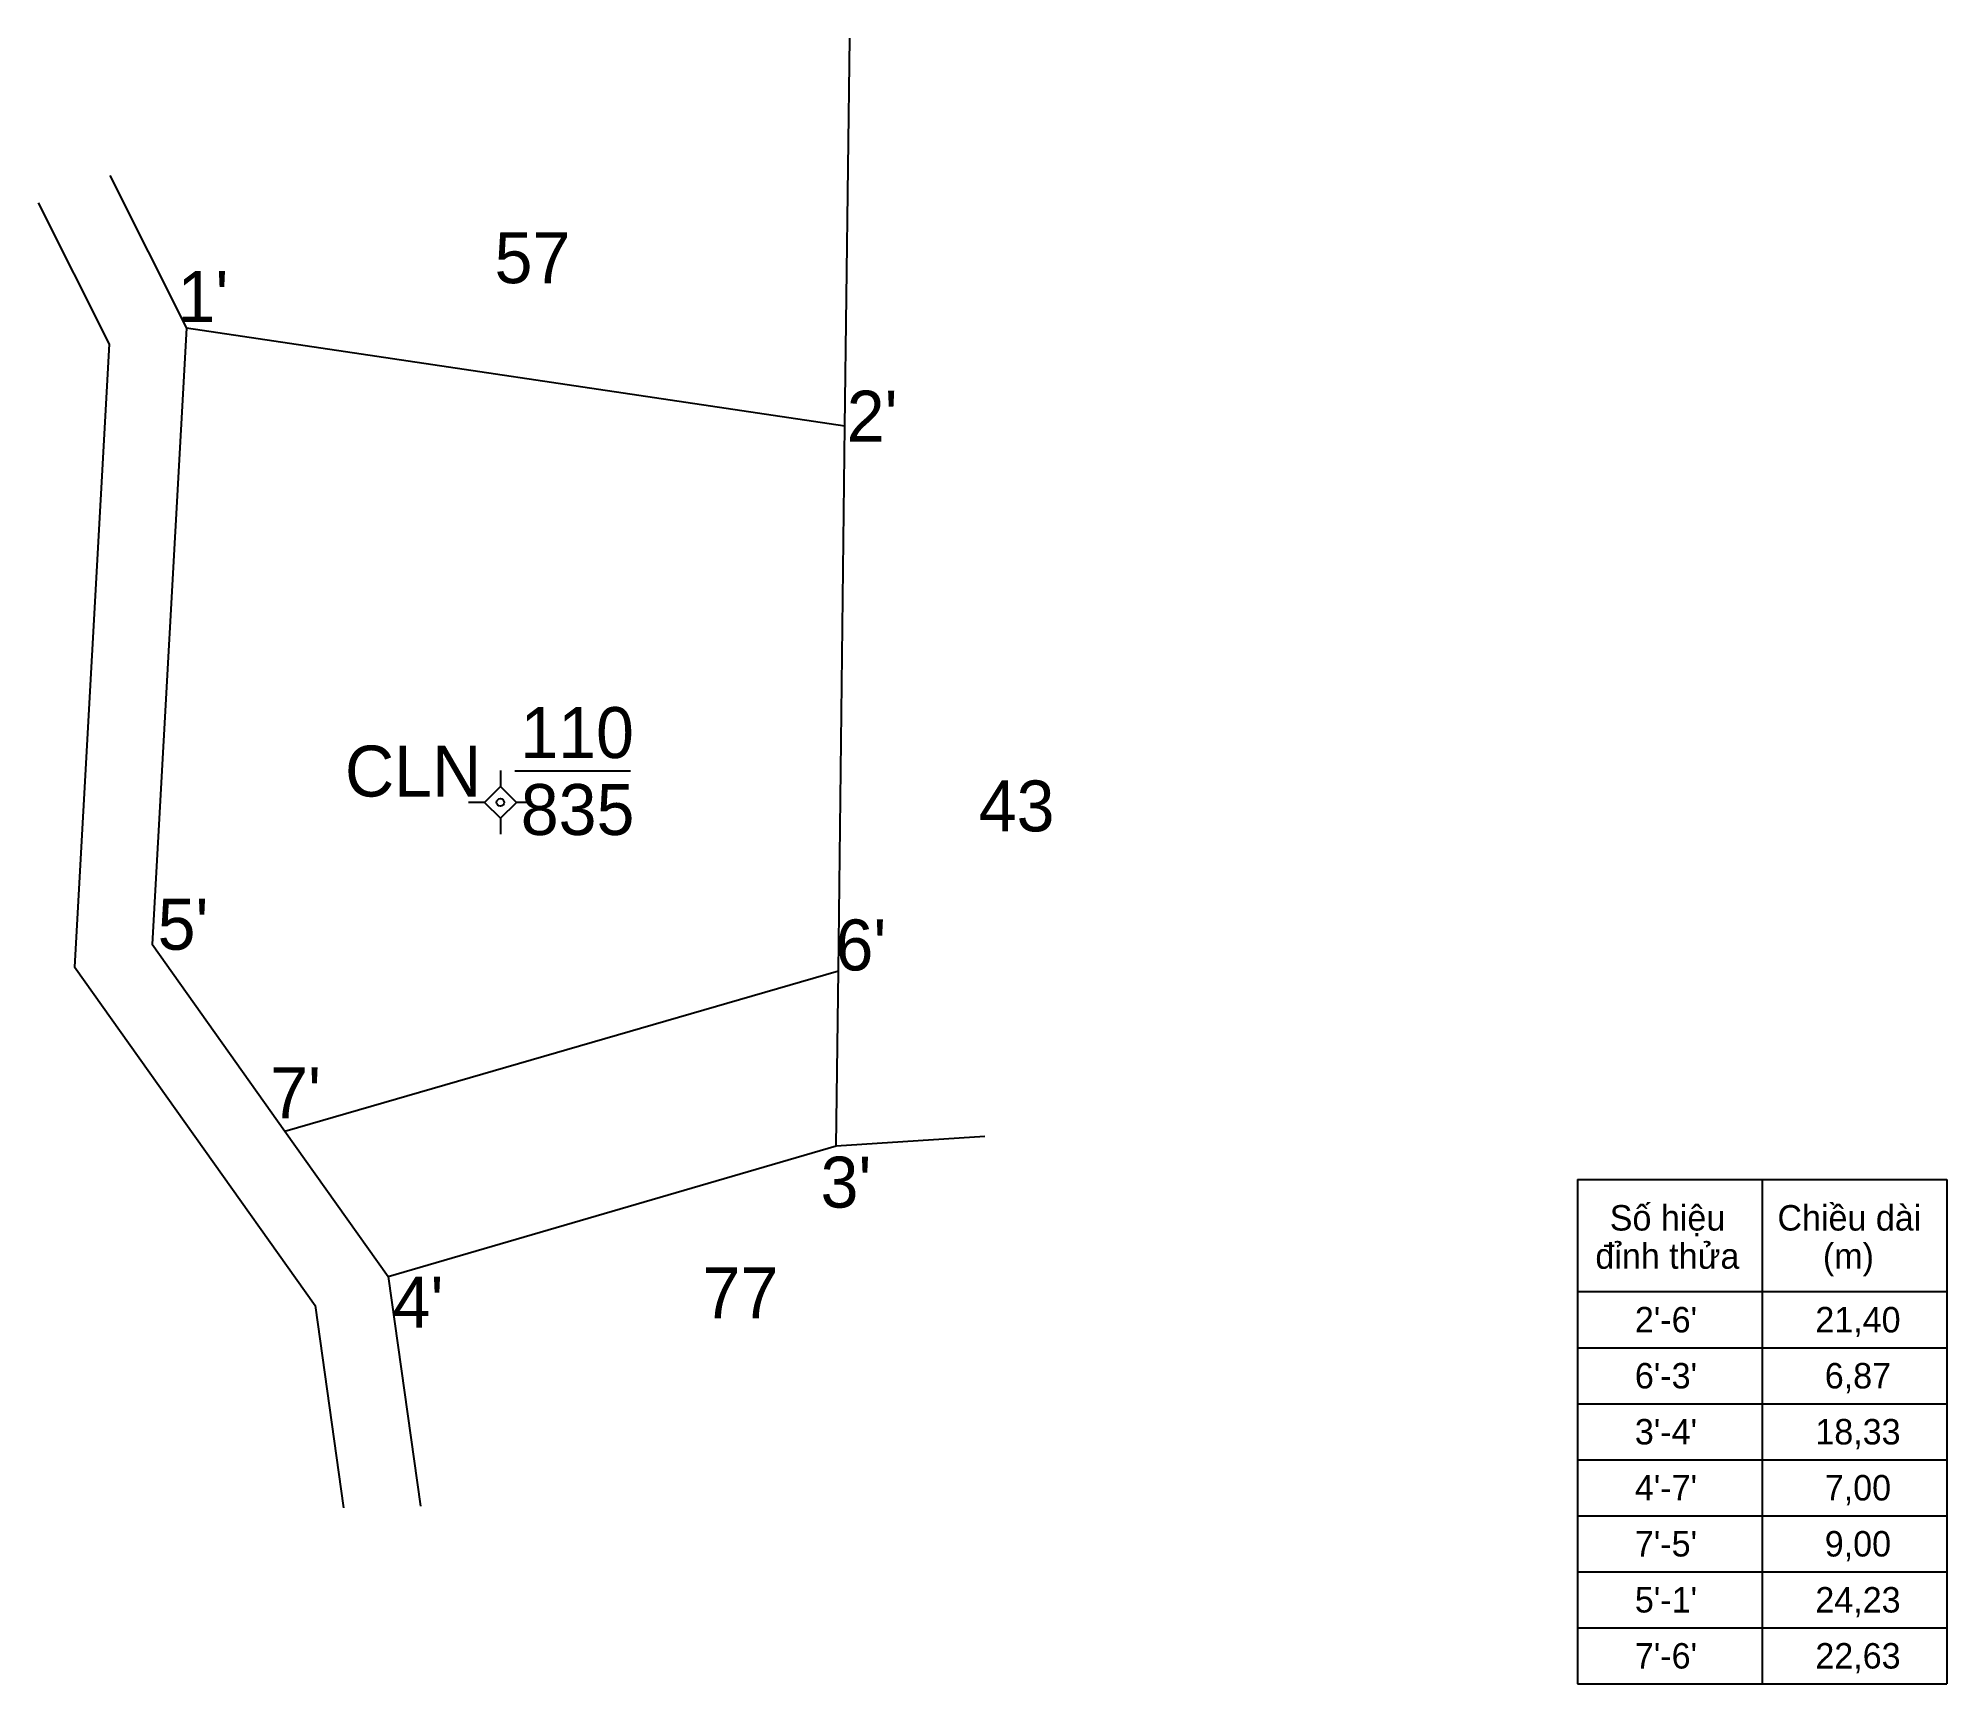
# Model space of a CAD drawing. Extents: x 551957 to 552221, y 1838859 to 1839138.
# Drawn here: x 552146 to 552221, y 1838858.6 to 1838923.3 of the extents above.
import ezdxf

# ---------------------------------------------------------------- set-up
doc = ezdxf.new("R2010")
doc.units = 0
for name, color, linetype in [('Level 10', 7, 'Continuous'), ('Level 11', 7, 'Continuous'), ('Level 13', 7, 'Continuous'), ('Level 16', 7, 'Continuous'), ('Level 20', 7, 'Continuous'), ('LINE_SH', 7, 'Continuous'), ('TEXT_SH', 7, 'Continuous')]:
    doc.layers.add(name, color=color, linetype=linetype)

msp = doc.modelspace()

# ---------------------------------------------------------------- linework, layer by layer
at = {"layer": 'Level 10'}
msp.add_line((552155.739, 1838880.339), (552177.473, 1838886.63), dxfattribs=at)
msp.add_lwpolyline([(552177.73, 1838908.03), (552151.87, 1838911.87), (552150.53, 1838887.68), (552155.739, 1838880.339), (552159.79, 1838874.63), (552177.39, 1838879.76), (552177.473, 1838886.63), (552177.73, 1838908.03)], dxfattribs=at)
at = {"layer": 'Level 11'}
for p, q in [((552164.2, 1838893.875), (552163.575, 1838893.25)), ((552164.2, 1838894.5), (552164.2, 1838893.875)), ((552164.825, 1838893.25), (552164.2, 1838893.875)), ((552163.575, 1838893.25), (552162.95, 1838893.25)), ((552163.575, 1838893.25), (552164.2, 1838892.625)), ((552164.2, 1838892.625), (552164.825, 1838893.25)), ((552165.45, 1838893.25), (552164.825, 1838893.25)), ((552164.2, 1838892.625), (552164.2, 1838892))]:
    msp.add_line(p, q, dxfattribs=at)
msp.add_circle((552164.2, 1838893.25), 0.15, dxfattribs=at)
at = {"layer": 'Level 13'}
msp.add_lwpolyline([(552164.77, 1838894.484), (552169.31, 1838894.484)], dxfattribs=at)
at = {"layer": 'Level 16'}
for p, q in [((552177.73, 1838908.03), (552177.92, 1838923.26)), ((552148.863, 1838917.871), (552151.87, 1838911.87)), ((552177.39, 1838879.76), (552183.225, 1838880.148)), ((552159.79, 1838874.63), (552161.059, 1838865.612))]:
    msp.add_line(p, q, dxfattribs=at)
msp.add_lwpolyline([(552146.048, 1838916.792), (552148.83, 1838911.24), (552147.47, 1838886.79), (552156.92, 1838873.49), (552158.036, 1838865.553)], dxfattribs=at)
at = {"layer": 'LINE_SH'}
for p, q in [((552206.497, 1838878.436), (552220.997, 1838878.436)), ((552206.497, 1838878.436), (552206.497, 1838858.636)), ((552213.747, 1838878.436), (552213.747, 1838858.636)), ((552220.997, 1838878.436), (552220.997, 1838858.636)), ((552206.497, 1838874.036), (552220.997, 1838874.036)), ((552206.497, 1838874.036), (552220.997, 1838874.036)), ((552206.497, 1838871.836), (552220.997, 1838871.836)), ((552206.497, 1838869.636), (552220.997, 1838869.636)), ((552206.497, 1838867.436), (552220.997, 1838867.436)), ((552206.497, 1838865.236), (552220.997, 1838865.236)), ((552206.497, 1838863.036), (552220.997, 1838863.036)), ((552206.497, 1838860.836), (552220.997, 1838860.836)), ((552206.497, 1838858.636), (552220.997, 1838858.636))]:
    msp.add_line(p, q, dxfattribs=at)

# ---------------------------------------------------------------- texts
at = {"layer": 'Level 13'}
for s, p in [('57', (552163.97, 1838913.638)), ('110', (552164.98, 1838894.99)), ('CLN ', (552158.096, 1838893.48)), ('835', (552164.999, 1838891.97)), ('43', (552182.982, 1838892.111)), ('77', (552172.139, 1838872.991))]:
    msp.add_text(s, height=2, dxfattribs=at).set_placement(p)
at = {"layer": 'Level 20'}
for s, p in [("1'", (552151.521, 1838912.112)), ("2'", (552177.799, 1838907.417)), ("5'", (552150.738, 1838887.464)), ("6'", (552177.357, 1838886.651)), ("7'", (552155.157, 1838880.848)), ("3'", (552176.771, 1838877.337)), ("4'", (552159.966, 1838872.624))]:
    msp.add_text(s, height=2, dxfattribs=at).set_placement(p)
at = {"layer": 'TEXT_SH'}
for s, p in [('Số hiệu', (552207.761, 1838876.436)), ('Chiều dài', (552214.346, 1838876.436)), ('đỉnh thửa', (552207.197, 1838874.936)), ('(m)', (552216.131, 1838874.936)), ("2'-6'", (552208.747, 1838872.436)), ('21,40', (552215.835, 1838872.436)), ("6'-3'", (552208.747, 1838870.236)), ('6,87', (552216.205, 1838870.236)), ("3'-4'", (552208.747, 1838868.036)), ('18,33', (552215.835, 1838868.036)), ("4'-7'", (552208.747, 1838865.836)), ('7,00', (552216.205, 1838865.836)), ("7'-5'", (552208.747, 1838863.636)), ('9,00', (552216.205, 1838863.636)), ("5'-1'", (552208.747, 1838861.436)), ('24,23', (552215.835, 1838861.436)), ("7'-6'", (552208.747, 1838859.236)), ('22,63', (552215.835, 1838859.236))]:
    msp.add_text(s, height=1, dxfattribs=at).set_placement(p)

doc.saveas('drawing.dxf')
